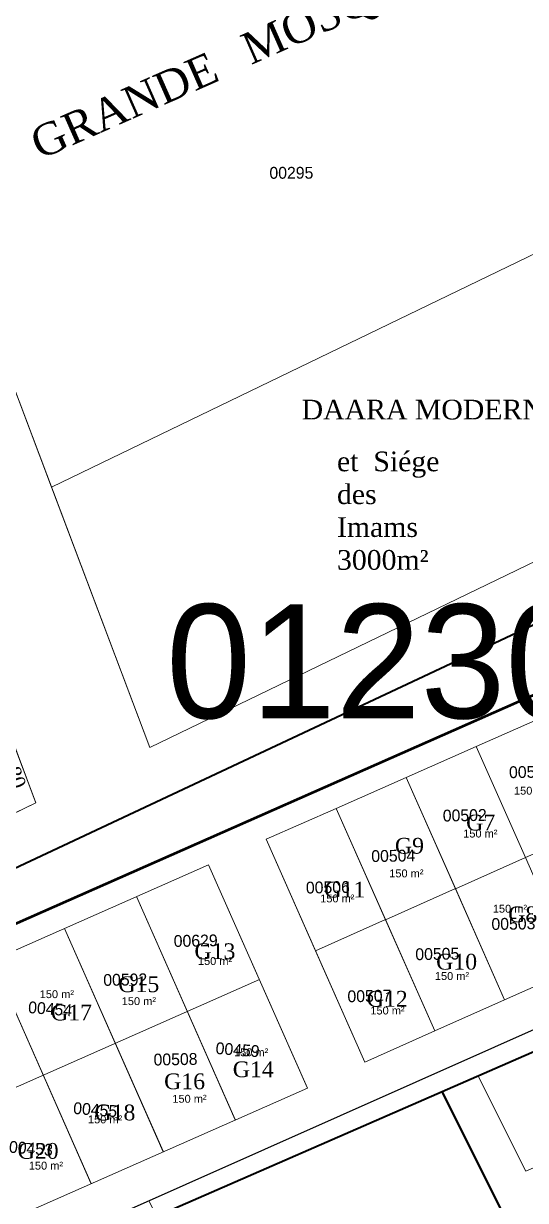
# Model space of a CAD drawing. Header units: metres. Extents: x 245225 to 248406, y 1633796 to 1637634.
# Drawn here: x 246078.1 to 246141.8, y 1637011.8 to 1637161.2 of the extents above; entities that cross this region are included whole.
import ezdxf
from ezdxf.enums import TextEntityAlignment as Align

# ---------------------------------------------------------------- set-up
doc = ezdxf.new("R2010")
doc.units = ezdxf.units.M
doc.header["$MEASUREMENT"] = 0
for name, color, linetype, lineweight in [('Div_Cont', 2, 'Continuous', 0), ('LIMITES TITRES FONCIERS', 7, 'Continuous', 0), ('Toponymie', 7, 'Continuous', 30)]:
    doc.layers.add(name, color=color, linetype=linetype, lineweight=lineweight)
doc.layers.add('historique_numero_parcelle', color=7, linetype='Continuous')
doc.layers.add('limites_sections', color=7, linetype='Continuous')
doc.layers.add('LIMITES_PARCELLES', color=7, linetype='Continuous', lineweight=0, true_color=0xffffff)
doc.styles.get("Standard").update_dxf_attribs({"font": 'txt.shx'})
doc.styles.add('Style-FANCY', font='FANCY.shx')

msp = doc.modelspace()

# ---------------------------------------------------------------- linework, layer by layer
at = {"layer": 'Div_Cont', "color": 4, "linetype": 'Continuous', "lineweight": 40, "flags": 128}
for points in [[(246146.68731, 1636994.594985), (246147.528407, 1636996.304978), (246150.921753, 1637003.206571), (246150.923753, 1637003.207892), (246150.924018, 1637003.208431), (246150.924267, 1637003.208595), (246151.043462, 1637003.451011), (246192.77182, 1637030.911061), (246183.934306, 1637048.573922), (246131.194866, 1637025.558543), (246146.68731, 1636994.594985)], [(246124.802576, 1636950.102188), (246146.68731, 1636994.594985), (246131.194866, 1637025.558543), (246094.960218, 1637009.745819), (246115.714273, 1636968.266282), (246124.802576, 1636950.102188)]]:
    msp.add_lwpolyline(points, close=True, dxfattribs=at)
at = {"layer": 'Div_Cont', "color": 7}
for points in [[(246135.783639, 1637027.561073), (246141.824985, 1637015.464719), (246162.432629, 1637024.457851), (246156.382586, 1637036.55041)], [(246135.783639, 1637027.561073), (246141.824985, 1637015.464719), (246152.126291, 1637019.960188), (246146.084946, 1637032.056542)]]:
    msp.add_3dface(points, dxfattribs=at)
at = {"layer": 'LIMITES TITRES FONCIERS', "color": 5, "linetype": 'Continuous', "lineweight": 53, "flags": 128}
msp.add_lwpolyline([(245938.212544, 1636985.567514), (245881.153937, 1636957.963089), (245894.101326, 1636935.617321), (245956.170997, 1636828.911222), (246026.166551, 1636866.432662), (246050.251043, 1636842.754736), (246059.497768, 1636848.997098), (246082.853897, 1636864.817709), (246150.924158, 1637003.208159), (246235.110742, 1637058.788011), (246341.240412, 1637009.133349), (246284.700277, 1637138.562999), (245938.212544, 1636985.567514)], close=True, dxfattribs=at)
at = {"layer": 'limites_parcelles', "color": 7, "lineweight": 0}
for p, q in [((246094.101484, 1637069.24309), (246060.007385, 1637159.602399)), ((246059.202949, 1637116.449915), (246079.650972, 1637062.256689)), ((246051.060789, 1637048.434169), (246079.650972, 1637062.256689))]:
    msp.add_line(p, q, dxfattribs=at)
at = {"layer": 'limites_parcelles', "color": 4, "linetype": 'Continuous', "lineweight": 0}
for p, q in [((246133.968001, 1637068.68729), (246133.967913, 1637068.687466)), ((246121.393054, 1637029.329944), (246108.889376, 1637057.616797)), ((246101.571192, 1637054.385051), (246045.172235, 1637029.478995)), ((246114.105411, 1637026.029105), (246101.572346, 1637054.382439)), ((246114.076024, 1637026.095587), (246101.572346, 1637054.382439)), ((246104.957532, 1637021.989758), (246092.423461, 1637050.345368)), ((246104.929736, 1637022.05264), (246092.426058, 1637050.339492)), ((246095.809653, 1637017.95041), (246083.27573, 1637046.305685)), ((246095.783448, 1637018.009693), (246083.27977, 1637046.296546)), ((246086.661774, 1637013.911063), (246074.128, 1637042.266002)), ((246086.637161, 1637013.966746), (246074.133483, 1637042.253599)), ((246051.673548, 1637014.868127), (246108.01346, 1637039.81082)), ((246114.105411, 1637026.029105), (246057.77504, 1637001.155807))]:
    msp.add_line(p, q, dxfattribs=at)
at = {"layer": 'limites_parcelles', "color": 7, "linetype": 'Continuous', "lineweight": 0}
msp.add_line((246100.337476, 1637057.157668), (246043.93852, 1637032.251613), dxfattribs=at)
at = {"layer": 'limites_parcelles', "color": 1, "linetype": 'Continuous', "lineweight": 40, "flags": 128}
msp.add_lwpolyline([(246242.36, 1637357.731), (246325.071, 1637170.444), (245511.13, 1636788.23), (245429.275, 1637028.013), (246242.360078, 1637357.730823)], close=True, dxfattribs=at)
at = {"layer": 'limites_parcelles', "color": 7, "lineweight": 0, "flags": 128}
msp.add_lwpolyline([(246059.202949, 1637116.449915), (246079.650972, 1637062.256689), (246051.060789, 1637048.434169), (246030.000226, 1637104.250807), (246059.202949, 1637116.449915), (246059.202949, 1637116.449915)], close=True, dxfattribs=at)
at = {"layer": 'limites_parcelles', "color": 7, "linetype": 'Continuous', "lineweight": 30, "flags": 128}
msp.add_lwpolyline([(245883.535239, 1636956.295079), (246036.629438, 1637028.999333), (246043.938381, 1637032.251926), (246161.205481, 1637084.042071), (246176.661065, 1637048.487577), (246059.843226, 1636996.507822), (246101.538014, 1636902.80413), (246095.569169, 1636896.539839), (246074.958397, 1636878.816747), (246050.084, 1636846.994), (246024.29806, 1636876.145689), (245954.590311, 1636837.300513), (245939.986951, 1636863.506273), (245883.535239, 1636956.295079)], close=True, dxfattribs=at)
at = {"layer": 'limites_parcelles', "color": 7, "linetype": 'Continuous', "lineweight": 0, "flags": 128}
msp.add_lwpolyline([(246124.806041, 1636950.095264), (246128.915818, 1636958.448684), (246151.043462, 1637003.451011), (246192.77182, 1637030.911061), (246182.645223, 1637051.150313), (246093.983045, 1637011.698819), (246124.806041, 1636950.095264)], close=True, dxfattribs=at)
at = {"layer": 'limites_parcelles', "color": 4, "linetype": 'Continuous', "lineweight": 0, "flags": 128}
msp.add_lwpolyline([(246124.802576, 1636950.102188), (246146.68731, 1636994.594985), (246131.194866, 1637025.558543), (246094.960218, 1637009.745819), (246115.714273, 1636968.266282), (246124.802576, 1636950.102188)], close=True, dxfattribs=at)
msp.add_lwpolyline([(246137.426624, 1637013.103607), (246146.684226, 1636994.601148), (246151.043462, 1637003.451011)], dxfattribs=at)
at = {"layer": 'limites_parcelles', "color": 7, "linetype": 'Continuous', "lineweight": 0}
msp.add_3dface([(246176.142487, 1637207.981185), (246138.457976, 1637192.307016), (246160.093778, 1637134.965829), (246197.778289, 1637150.639997)], dxfattribs=at)
at = {"layer": 'limites_parcelles', "color": 7, "lineweight": 0}
for points in [[(246158.417395, 1637139.408732), (246138.49941, 1637192.197204), (246059.992785, 1637159.641095), (246081.633796, 1637102.286102)], [(246094.101484, 1637069.24309), (246170.885084, 1637106.365721), (246158.417395, 1637139.408732), (246081.633796, 1637102.286102)], [(246051.060789, 1637048.434169), (246079.650972, 1637062.256689), (246076.190903, 1637071.426882), (246047.60072, 1637057.604362)], [(246076.190903, 1637071.426882), (246061.895812, 1637064.515622), (246065.355881, 1637055.345429), (246079.650972, 1637062.256689)]]:
    msp.add_3dface(points, dxfattribs=at)
at = {"layer": 'limites_parcelles', "color": 4, "linetype": 'Continuous', "lineweight": 0}
for points in [[(246150.670452, 1637059.232849), (246144.443174, 1637073.32071), (246135.543521, 1637069.389784), (246141.781548, 1637055.277605)], [(246150.670452, 1637059.232849), (246144.443174, 1637073.32071), (246135.543521, 1637069.389784), (246141.781548, 1637055.277605)], [(246150.670452, 1637059.232849), (246144.443174, 1637073.32071), (246135.543521, 1637069.389784), (246141.781548, 1637055.277605)], [(246150.670452, 1637059.232849), (246144.443174, 1637073.32071), (246135.543521, 1637069.389784), (246141.781548, 1637055.277605)], [(246141.776942, 1637055.288026), (246135.543521, 1637069.389784), (246126.65124, 1637065.462113), (246132.8954, 1637051.336058)], [(246141.776942, 1637055.288026), (246135.543521, 1637069.389784), (246126.65124, 1637065.462113), (246132.8954, 1637051.336058)], [(246141.776942, 1637055.288026), (246135.543521, 1637069.389784), (246126.65124, 1637065.462113), (246132.8954, 1637051.336058)], [(246141.776942, 1637055.288026), (246135.543521, 1637069.389784), (246126.65124, 1637065.462113), (246132.8954, 1637051.336058)], [(246132.890038, 1637051.348191), (246126.65124, 1637065.462113), (246117.766383, 1637061.537721), (246124.015911, 1637047.399522)], [(246132.890038, 1637051.348191), (246126.65124, 1637065.462113), (246117.766383, 1637061.537721), (246124.015911, 1637047.399522)], [(246124.010553, 1637047.411644), (246117.766383, 1637061.537721), (246108.889376, 1637057.616797), (246115.144268, 1637043.466465)], [(246124.010553, 1637047.411644), (246117.766383, 1637061.537721), (246108.889376, 1637057.616797), (246115.144268, 1637043.466465)], [(246124.010553, 1637047.411644), (246117.766383, 1637061.537721), (246108.889376, 1637057.616797), (246115.144268, 1637043.466465)], [(246124.010553, 1637047.411644), (246117.766383, 1637061.537721), (246108.889376, 1637057.616797), (246115.144268, 1637043.466465)], [(246139.133466, 1637037.223792), (246148.015007, 1637041.17576), (246141.776942, 1637055.288026), (246132.8954, 1637051.336058)], [(246139.133466, 1637037.223792), (246148.015007, 1637041.17576), (246141.776942, 1637055.288026), (246132.8954, 1637051.336058)], [(246139.133466, 1637037.223792), (246148.015007, 1637041.17576), (246141.776942, 1637055.288026), (246132.8954, 1637051.336058)], [(246139.133466, 1637037.223792), (246148.015007, 1637041.17576), (246141.776942, 1637055.288026), (246132.8954, 1637051.336058)], [(246130.259339, 1637033.275124), (246139.133466, 1637037.223792), (246132.890038, 1637051.348191), (246124.015911, 1637047.399522)], [(246130.259339, 1637033.275124), (246139.133466, 1637037.223792), (246132.890038, 1637051.348191), (246124.015911, 1637047.399522)], [(246130.259339, 1637033.275124), (246139.133466, 1637037.223792), (246132.890038, 1637051.348191), (246124.015911, 1637047.399522)], [(246130.259339, 1637033.275124), (246139.133466, 1637037.223792), (246132.890038, 1637051.348191), (246124.015911, 1637047.399522)], [(246121.393054, 1637029.329944), (246130.259339, 1637033.275124), (246124.010553, 1637047.411644), (246115.144268, 1637043.466465)], [(246121.393054, 1637029.329944), (246130.259339, 1637033.275124), (246124.010553, 1637047.411644), (246115.144268, 1637043.466465)], [(246121.393054, 1637029.329944), (246130.259339, 1637033.275124), (246124.010553, 1637047.411644), (246115.144268, 1637043.466465)], [(246121.393054, 1637029.329944), (246130.259339, 1637033.275124), (246124.010553, 1637047.411644), (246115.144268, 1637043.466465)]]:
    msp.add_3dface(points, dxfattribs=at)

# ---------------------------------------------------------------- texts
at = {"layer": 'historique_numero_parcelle', "color": 92, "linetype": 'Continuous', "lineweight": 0, "style": 'Style-FANCY'}
msp.add_text('00295', height=1.499994, rotation=0.1323, dxfattribs=at).set_placement((246112.070867, 1637142.209627), align=Align.MIDDLE_CENTER)
at = {"layer": 'limites_parcelles', "color": 7, "linetype": 'Continuous', "lineweight": 0, "char_height": 4, "attachment_point": 7, "rotation": 23.82321776, "line_spacing_factor": 0.6, "style": 'Style-FANCY'}
for s, insert in [('\\fTimes New Roman|b0|i0|c00|p23;MOSQUEE', (246107.341372, 1637154.970142)), ('\\fTimes New Roman|b0|i0|c00|p23;GRANDE', (246080.178194, 1637143.796629))]:
    msp.add_mtext(s, dxfattribs=dict(at, insert=insert))
at = {"layer": 'limites_parcelles', "color": 7, "lineweight": 0, "insert": (246113.374214, 1637110.86541), "char_height": 2.5, "attachment_point": 7, "line_spacing_factor": 0.6}
msp.add_mtext('\\fSylfaen|b0|i0|c00|p23;DAARA MODERNE', dxfattribs=at)
at = {"layer": 'limites_parcelles', "color": 7, "lineweight": 0, "insert": (246117.859571, 1637106.825886), "char_height": 2.5, "width": 18.784086, "attachment_point": 1}
msp.add_mtext('\\fSylfaen|b0|i0|c00|p23;et  Siége des       Imams\\P3000m²', dxfattribs=at)
at = {"layer": 'limites_parcelles', "color": 7, "lineweight": 0, "insert": (246077.640253, 1637066.735878), "char_height": 1.8, "attachment_point": 2, "rotation": 290.67231997, "line_spacing_factor": 0.6}
msp.add_mtext('\\fSylfaen|b0|i0|c00|p23;9.80', dxfattribs=at)
at = {"layer": 'limites_parcelles', "color": 7, "linetype": 'Continuous', "lineweight": 0, "char_height": 1, "attachment_point": 5, "line_spacing_factor": 0.6}
for insert in [(246142.496372, 1637063.770884), (246136.054732, 1637058.32831), (246126.665118, 1637053.27296), (246117.901478, 1637050.093822), (246139.810577, 1637048.790896), (246102.3848, 1637042.146939), (246132.455381, 1637040.243705), (246082.302104, 1637037.942266), (246092.712619, 1637037.057071), (246124.265551, 1637035.865876), (246106.962473, 1637030.565645), (246099.136129, 1637024.664349), (246088.428821, 1637022.048155), (246080.919636, 1637016.174225)]:
    msp.add_mtext('\\fArial|b0|i0|c00|p39;150 m²', dxfattribs=dict(at, insert=insert))
at = {"layer": 'limites_parcelles', "color": 4, "linetype": 'Continuous', "lineweight": 0, "char_height": 1, "attachment_point": 5, "line_spacing_factor": 0.6}
for insert in [(246142.496372, 1637063.770884), (246136.054732, 1637058.32831), (246126.665118, 1637053.27296), (246117.901478, 1637050.093822), (246139.810577, 1637048.790896), (246102.3848, 1637042.146939), (246132.455381, 1637040.243705), (246082.302104, 1637037.942266), (246092.712619, 1637037.057071), (246124.265551, 1637035.865876), (246106.962473, 1637030.565645), (246099.136129, 1637024.664349), (246088.428821, 1637022.048155), (246080.919636, 1637016.174225)]:
    msp.add_mtext('\\fArial|b0|i0|c00|p39;150 m²', dxfattribs=dict(at, insert=insert))
at = {"layer": 'limites_sections', "linetype": 'Continuous', "lineweight": 13, "style": 'Style-FANCY'}
msp.add_text('01230111004', height=14.474253, dxfattribs=at).set_placement((246155.380619, 1637080.214052), align=Align.MIDDLE_CENTER)
at = {"layer": 'toponymie', "color": 3, "lineweight": 0, "char_height": 1.499994, "attachment_point": 5, "line_spacing_factor": 0.6, "style": 'Style-FANCY'}
for s, insert, rotation in [('\\FFANCY;00500', (246142.480348, 1637066.15498), 0.99997641), ('\\FFANCY;00502', (246134.073445, 1637060.648407), 0.99997641), ('\\FFANCY;00504', (246124.999641, 1637055.508155), 0.99997641), ('\\FFANCY;00506', (246116.701417, 1637051.505619), 0.99997641), ('\\FFANCY;00503', (246140.248016, 1637046.883235), 0.99997641), ('\\FFANCY;00629', (246099.925214, 1637044.729184), 0.99997641), ('\\FFANCY;00505', (246130.589142, 1637043.05089), 0.99997641), ('\\FFANCY;00592', (246090.987126, 1637039.78319), 0.99997641), ('\\FFANCY;00507', (246121.973329, 1637037.707664), 0.99997641), ('\\FFANCY;00454', (246081.455749, 1637036.082367), 355.58948693), ('\\FFANCY;00459', (246105.251038, 1637030.88463), 355.58948693), ('\\FFANCY;00508', (246097.366587, 1637029.675384), 0.99997641), ('\\FFANCY;00455', (246087.176799, 1637023.283146), 355.58948693), ('\\FFANCY;00453', (246079.026164, 1637018.366405), 355.58948693)]:
    msp.add_mtext(s, dxfattribs=dict(at, insert=insert, rotation=rotation))
at = {"layer": 'toponymie', "color": 2, "linetype": 'Continuous', "lineweight": 0, "char_height": 1.999998, "attachment_point": 5, "line_spacing_factor": 0.794392, "style": 'Style-FANCY'}
for s, insert in [('\\fTimes New Roman|b0|i0|c00|p23;G7', (246136.095704, 1637059.719128)), ('\\fTimes New Roman|b0|i0|c00|p23;G9', (246127.055049, 1637056.771122)), ('\\fTimes New Roman|b0|i0|c00|p23;G11', (246118.850884, 1637051.209801)), ('\\fTimes New Roman|b0|i0|c00|p23;G8', (246141.435068, 1637048.071562)), ('\\fTimes New Roman|b0|i0|c00|p23;G13', (246102.367088, 1637043.389718)), ('\\fTimes New Roman|b0|i0|c00|p23;G10', (246133.042443, 1637042.052495)), ('\\fTimes New Roman|b0|i0|c00|p23;G15', (246092.706569, 1637039.196185)), ('\\fTimes New Roman|b0|i0|c00|p23;G12', (246124.236837, 1637037.345468)), ('\\fTimes New Roman|b0|i0|c00|p23;G17', (246084.157437, 1637035.601729)), ('\\fTimes New Roman|b0|i0|c00|p23;G14', (246107.230925, 1637028.396676)), ('\\fTimes New Roman|b0|i0|c00|p23;G16', (246098.519979, 1637026.872334)), ('\\fTimes New Roman|b0|i0|c00|p23;G18', (246089.671627, 1637022.914152)), ('\\fTimes New Roman|b0|i0|c00|p23;G20', (246079.925617, 1637018.035961))]:
    msp.add_mtext(s, dxfattribs=dict(at, insert=insert))

doc.saveas('drawing.dxf')
